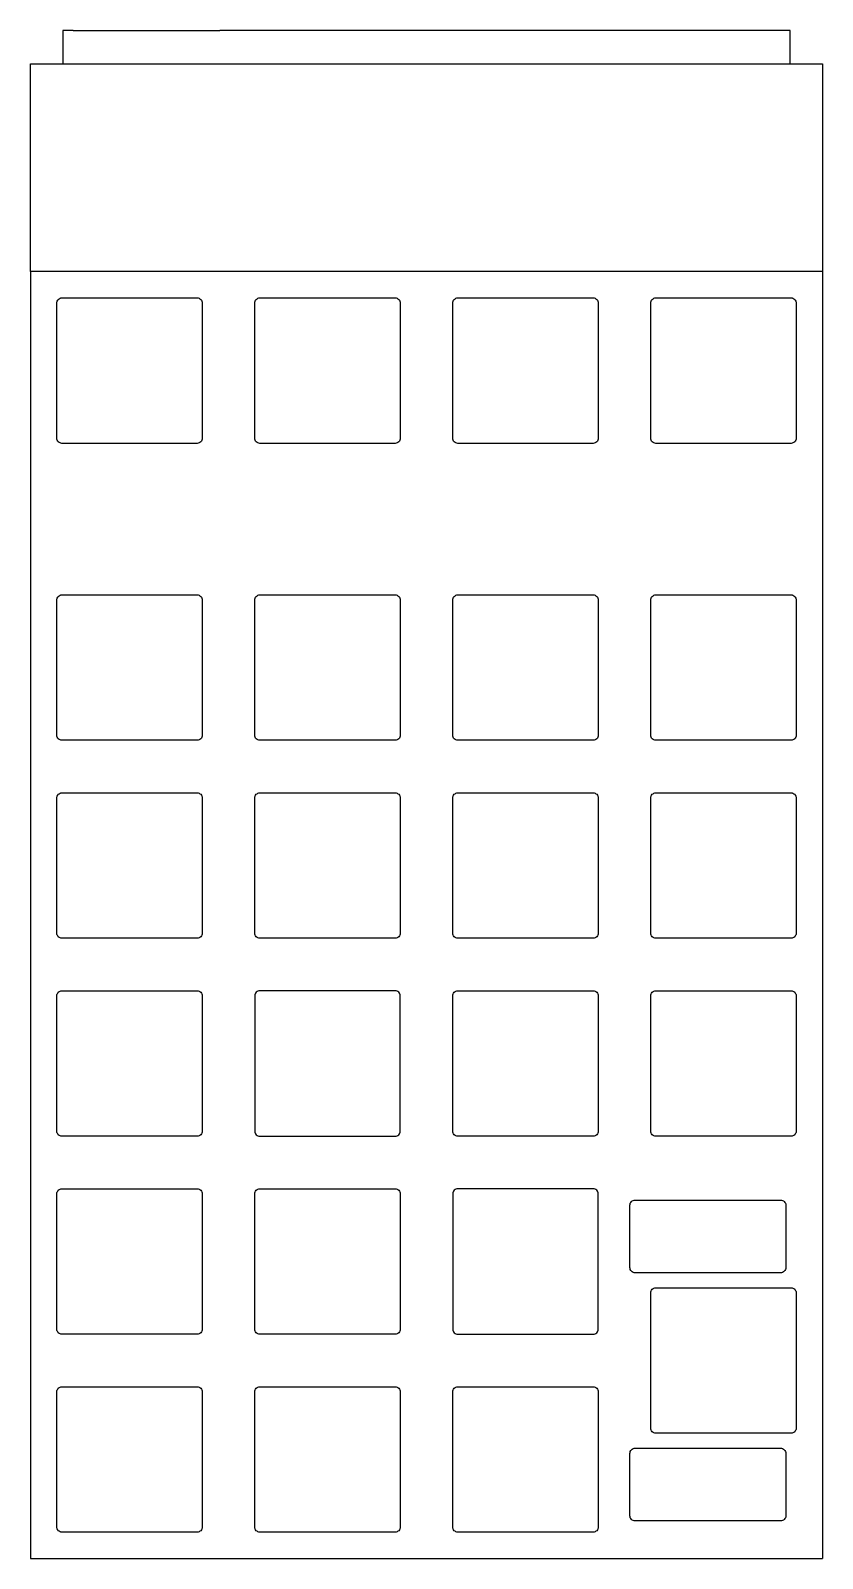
# Model space of a CAD drawing. Header units: millimetres. Extents: x 135 to 211, y -124 to 23.
import ezdxf

# ---------------------------------------------------------------- set-up
doc = ezdxf.new("R2010")
doc.units = ezdxf.units.MM
doc.layers.get('0').update_dxf_attribs({"linetype": 'CONTINUOUS'})

msp = doc.modelspace()

# ---------------------------------------------------------------- linework, layer by layer
for p, q in [((138.1, 23.2), (138.1, 20)), ((139.1, 23.2), (138.1, 23.2)), ((139.1, 23.2), (152.2, 23.2)), ((152.2, 23.2), (153.2, 23.2)), ((208.1, 23.2), (153.2, 23.2)), ((208.1, 20), (208.1, 23.2)), ((135, 0), (135, 20)), ((135, 20), (211.2, 20)), ((211.2, 20), (211.2, 0)), ((211.2, 0), (135, 0)), ((135, 0), (135, -123.825)), ((211.2, 0), (211.2, -123.825)), ((135, -123.825), (211.2, -123.825))]:
    msp.add_line(p, q)
for points in [[(151.025, -2.525, -0.4142136), (151.525, -3.025), (151.525, -16.025, -0.4142136), (151.025, -16.525), (138.025, -16.525, -0.4142136), (137.525, -16.025), (137.525, -3.025, -0.4142136), (138.025, -2.525)], [(170.075, -2.525, -0.4142136), (170.575, -3.025), (170.575, -16.025, -0.4142136), (170.075, -16.525), (157.075, -16.525, -0.4142136), (156.575, -16.025), (156.575, -3.025, -0.4142136), (157.075, -2.525)], [(189.125, -2.525, -0.4142136), (189.625, -3.025), (189.625, -16.025, -0.4142136), (189.125, -16.525), (176.125, -16.525, -0.4142136), (175.625, -16.025), (175.625, -3.025, -0.4142136), (176.125, -2.525)], [(208.175, -2.525, -0.4142136), (208.675, -3.025), (208.675, -16.025, -0.4142136), (208.175, -16.525), (195.175, -16.525, -0.4142136), (194.675, -16.025), (194.675, -3.025, -0.4142136), (195.175, -2.525)], [(151.025, -31.1, -0.4142136), (151.525, -31.6), (151.525, -44.6, -0.4142136), (151.025, -45.1), (138.025, -45.1, -0.4142136), (137.525, -44.6), (137.525, -31.6, -0.4142136), (138.025, -31.1)], [(170.075, -31.1, -0.4142136), (170.575, -31.6), (170.575, -44.6, -0.4142136), (170.075, -45.1), (157.075, -45.1, -0.4142136), (156.575, -44.6), (156.575, -31.6, -0.4142136), (157.075, -31.1)], [(189.125, -31.1, -0.4142136), (189.625, -31.6), (189.625, -44.6, -0.4142136), (189.125, -45.1), (176.125, -45.1, -0.4142136), (175.625, -44.6), (175.625, -31.6, -0.4142136), (176.125, -31.1)], [(208.175, -31.1, -0.4142136), (208.675, -31.6), (208.675, -44.6, -0.4142136), (208.175, -45.1), (195.175, -45.1, -0.4142136), (194.675, -44.6), (194.675, -31.6, -0.4142136), (195.175, -31.1)], [(151.025, -50.15, -0.4142136), (151.525, -50.65), (151.525, -63.65, -0.4142136), (151.025, -64.15), (138.025, -64.15, -0.4142136), (137.525, -63.65), (137.525, -50.65, -0.4142136), (138.025, -50.15)], [(170.075, -50.15, -0.4142136), (170.575, -50.65), (170.575, -63.65, -0.4142136), (170.075, -64.15), (157.075, -64.15, -0.4142136), (156.575, -63.65), (156.575, -50.65, -0.4142136), (157.075, -50.15)], [(189.125, -50.15, -0.4142136), (189.625, -50.65), (189.625, -63.65, -0.4142136), (189.125, -64.15), (176.125, -64.15, -0.4142136), (175.625, -63.65), (175.625, -50.65, -0.4142136), (176.125, -50.15)], [(208.175, -50.15, -0.4142136), (208.675, -50.65), (208.675, -63.65, -0.4142136), (208.175, -64.15), (195.175, -64.15, -0.4142136), (194.675, -63.65), (194.675, -50.65, -0.4142136), (195.175, -50.15)], [(151.525, -82.7, -0.4142136), (151.025, -83.2), (138.025, -83.2, -0.4142136), (137.525, -82.7), (137.525, -69.7, -0.4142136), (138.025, -69.2), (151.025, -69.2, -0.4142136), (151.525, -69.7)], [(170.575, -82.7), (170.575, -69.7, 0.4142136), (170.075, -69.2), (157.075, -69.2, 0.4142136), (156.575, -69.7), (156.575, -82.7, 0.4142136), (157.075, -83.2), (170.075, -83.2, 0.4142136)], [(189.625, -82.7, -0.4142136), (189.125, -83.2), (176.125, -83.2, -0.4142136), (175.625, -82.7), (175.625, -69.7, -0.4142136), (176.125, -69.2), (189.125, -69.2, -0.4142136), (189.625, -69.7)], [(208.175, -69.2, -0.4142136), (208.675, -69.7), (208.675, -82.7, -0.4142136), (208.175, -83.2), (195.175, -83.2, -0.4142136), (194.675, -82.7), (194.675, -69.7, -0.4142136), (195.175, -69.2)], [(151.025, -88.25, -0.4142136), (151.525, -88.75), (151.525, -101.75, -0.4142136), (151.025, -102.25), (138.025, -102.25, -0.4142136), (137.525, -101.75), (137.525, -88.75, -0.4142136), (138.025, -88.25)], [(170.075, -88.25, -0.4142136), (170.575, -88.75), (170.575, -101.75, -0.4142136), (170.075, -102.25), (157.075, -102.25, -0.4142136), (156.575, -101.75), (156.575, -88.75, -0.4142136), (157.075, -88.25)], [(189.625, -101.75), (189.625, -88.75, 0.4142136), (189.125, -88.25), (176.125, -88.25, 0.4142136), (175.625, -88.75), (175.625, -101.75, 0.4142136), (176.125, -102.25), (189.125, -102.25, 0.4142136)], [(207.675, -95.837, -0.4142136), (207.175, -96.337), (193.175, -96.337, -0.4142136), (192.675, -95.837), (192.675, -89.837, -0.4142136), (193.175, -89.337), (207.175, -89.337, -0.4142136), (207.675, -89.837)], [(194.675, -111.275), (194.675, -98.275, -0.4142136), (195.175, -97.775), (208.175, -97.775, -0.4142136), (208.675, -98.275), (208.675, -111.275, -0.4142136), (208.175, -111.775), (195.175, -111.775, -0.4142136)], [(151.025, -107.3, -0.4142136), (151.525, -107.8), (151.525, -120.8, -0.4142136), (151.025, -121.3), (138.025, -121.3, -0.4142136), (137.525, -120.8), (137.525, -107.8, -0.4142136), (138.025, -107.3)], [(170.075, -107.3, -0.4142136), (170.575, -107.8), (170.575, -120.8, -0.4142136), (170.075, -121.3), (157.075, -121.3, -0.4142136), (156.575, -120.8), (156.575, -107.8, -0.4142136), (157.075, -107.3)], [(189.125, -107.3, -0.4142136), (189.625, -107.8), (189.625, -120.8, -0.4142136), (189.125, -121.3), (176.125, -121.3, -0.4142136), (175.625, -120.8), (175.625, -107.8, -0.4142136), (176.125, -107.3)], [(192.675, -119.713), (192.675, -113.713, -0.4142136), (193.175, -113.213), (207.175, -113.213, -0.4142136), (207.675, -113.713), (207.675, -119.713, -0.4142136), (207.175, -120.213), (193.175, -120.213, -0.4142136)]]:
    msp.add_lwpolyline(points, format="xyb", close=True)

doc.saveas('drawing.dxf')
